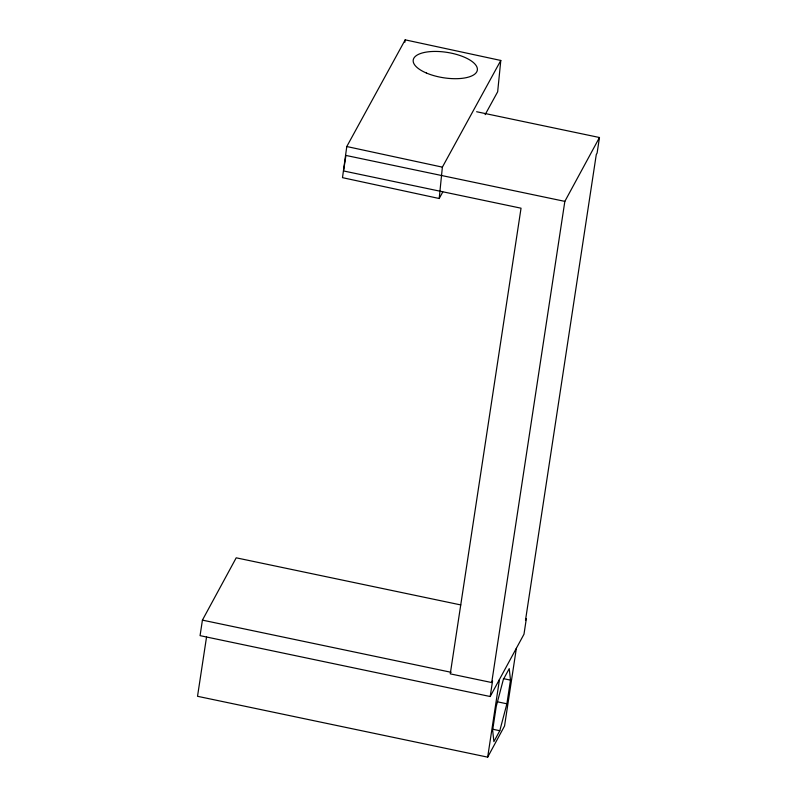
<?xml version="1.0" encoding="UTF-8"?>
<svg xmlns="http://www.w3.org/2000/svg" width="797" height="797" viewBox="0 0 797 797"><rect width="100%" height="100%" fill="white"/><g stroke="black" fill="none" stroke-linecap="round" stroke-linejoin="round"><path stroke-width="1.2" d="M442.783 191.977L439.207 198.513L342.491 177.661L346.785 146.528L405.205 39.85L500.795 60.462L497.667 91.775L485.134 114.648M439.207 198.513L442.375 167.141L500.795 60.462M404.876 42.241L405.205 39.85M460.786 604.933L236.211 557.82L202.418 620.126L200.067 635.647L490.195 696.518L523.988 634.203L526.339 618.681L525.502 620.235L596.276 154.578L597.112 153.034L599.474 137.512L476.626 111.739M206.562 636.883L197.526 696.299L487.674 757.15L504.551 725.997L516.346 648.389M564.844 201.372L345.918 155.435L343.557 170.956L521.039 208.196L450.265 673.854L491.719 682.541L564.844 201.372L599.474 137.512M490.195 696.518L492.556 680.997L491.719 682.541M487.674 757.15L499.47 679.542M506.892 703.801L510.488 680.12L509.233 668.623L503.325 679.532L496.232 706.441L492.636 730.122L493.891 741.618L499.799 730.719L506.892 703.801L497.418 701.808M503.385 678.636L510.488 680.12M202.418 620.126L451.112 672.299M492.695 729.225L499.799 730.719M346.785 146.528L442.375 167.141M426.405 73.025A32.448 12.812 9 0 0 477.224 70.654A32.448 12.812 9 0 0 432.253 51.496A32.448 12.812 9 0 0 426.405 73.025"/></g></svg>
